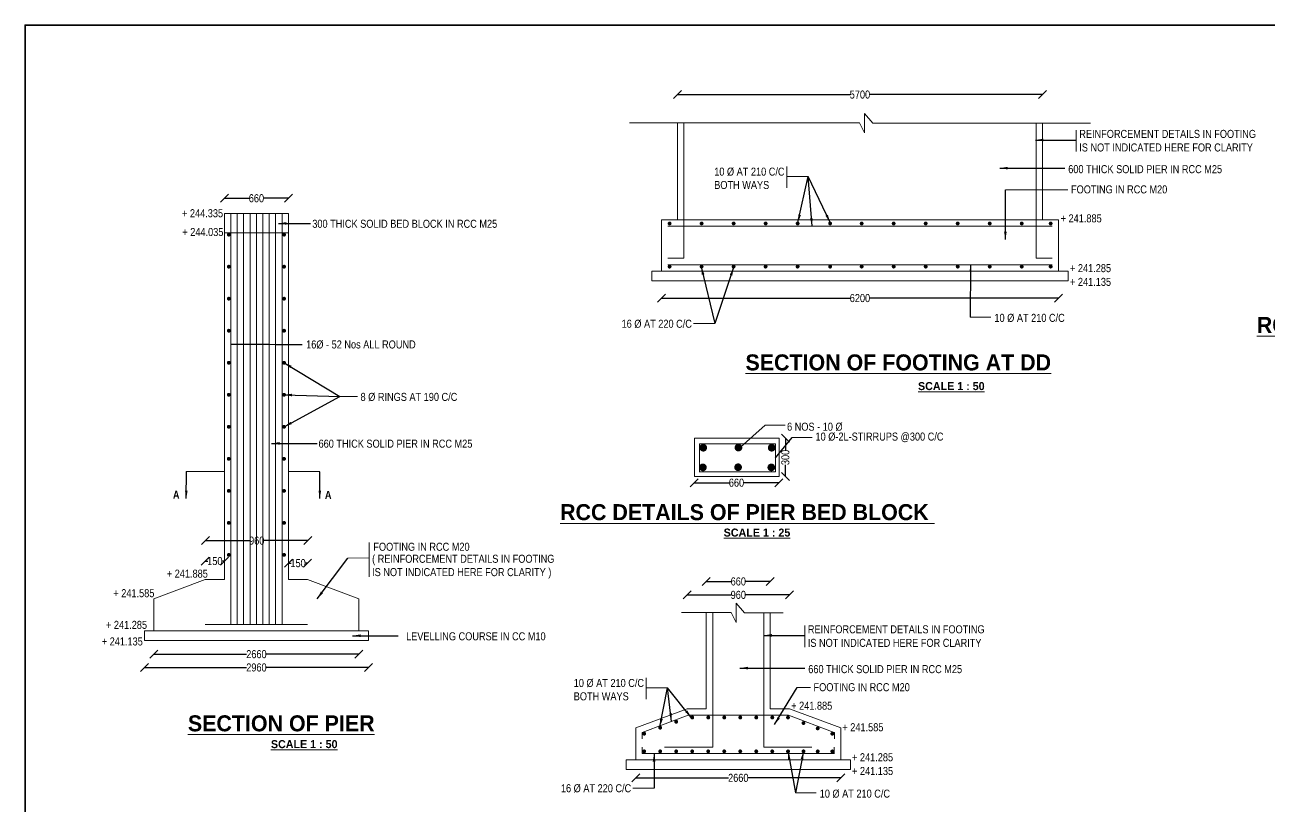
# Model space of a CAD drawing. Header units: millimetres. Extents: x 524327 to 595069, y -38330 to 9243.
# Drawn here: x 524327 to 563194, y -15151 to 9243 of the extents above; entities that cross this region are included whole.
import ezdxf
from ezdxf.enums import TextEntityAlignment as Align

# ---------------------------------------------------------------- set-up
doc = ezdxf.new("R2010")
doc.units = ezdxf.units.MM
doc.header["$LTSCALE"] = 300
doc.header["$MEASUREMENT"] = 0
doc.layers.add('MAIN', color=7, linetype='Continuous')
doc.styles.add('ARIAL NARROW', font='ARIALN.TTF', dxfattribs={"height": 250})
doc.styles.add('arn', font='ARIALN.TTF')
doc.styles.add('CITYBLUEPR', font='cityb___.ttf')
doc.dimstyles.new('STANDARD$0', dxfattribs={"dimscale": 88.888889, "dimtxt": 0.02, "dimasz": 0.02, "dimexe": 0.05, "dimexo": 0.1, "dimgap": 0.002, "dimtad": 2, "dimdec": 0, "dimzin": 1, "dimdsep": 46, "dimtxsty": 'Standard', "dimcen": 0.09, "dimadec": 0, "dimazin": 0, "dimtfac": 1, "dimtdec": 4, "dimtofl": 0, "dimtmove": 0, "dimatfit": 3, "dimfxl": 1, "dimtolj": 1, "dimtzin": 1, "dimarcsym": 0})
doc.dimstyles.new('STANDARD$7', dxfattribs={"dimtxt": 2, "dimasz": 2, "dimexe": 1.25, "dimexo": 0.625, "dimtad": 1, "dimdec": 0, "dimlfac": 0.5, "dimdsep": 46, "dimtxsty": 'ARIAL NARROW', "dimcen": 2.5, "dimdle": 0.1, "dimse1": 1, "dimse2": 1, "dimadec": 0, "dimazin": 0, "dimtfac": 1, "dimtdec": 0, "dimtmove": 0, "dimatfit": 3, "dimfxl": 1, "dimtolj": 1, "dimtzin": 0, "dimarcsym": 0})

# ---------------------------------------------------------------- blocks, each defined once
blk = doc.blocks.new('_Oblique')
at = {"color": 0, "linetype": 'ByBlock', "lineweight": -2}
blk.add_line((-0.5, -0.5), (0.5, 0.5), dxfattribs=at)
blk = doc.blocks.new('*D52')
at = {"layer": 'Defpoints', "color": 0, "lineweight": 9, "transparency": 16777216}
for p in [(530559, 3526), (532559, 3828), (532559, 3526)]:
    blk.add_point(p, dxfattribs=at)
at = {"layer": 'MAIN', "color": 0, "lineweight": -2, "transparency": 16777216}
for p, q in [((530559, 3828), (531332, 3828)), ((532559, 3828), (531786, 3828))]:
    blk.add_line(p, q, dxfattribs=at)
at = {"layer": 'MAIN', "color": 0, "lineweight": -2, "transparency": 16777216, "xscale": 250, "yscale": 250, "zscale": 250, "rotation": 180}
blk.add_blockref('_Oblique', (530559, 3828), dxfattribs=at)
at = {"layer": 'MAIN', "color": 0, "lineweight": -2, "transparency": 16777216, "xscale": 250, "yscale": 250, "zscale": 250}
blk.add_blockref('_Oblique', (532559, 3828), dxfattribs=at)
at = {"layer": 'MAIN', "color": 0, "lineweight": 9, "transparency": 16777216, "insert": (531559, 3828), "char_height": 250, "attachment_point": 5, "style": 'ARIAL NARROW'}
blk.add_mtext('\\A1;660', dxfattribs=at)
blk = doc.blocks.new('*D53')
at = {"layer": 'Defpoints', "color": 0, "lineweight": 9, "transparency": 16777216}
for p in [(533169, -6862), (529969, -7017), (533169, -7017)]:
    blk.add_point(p, dxfattribs=at)
at = {"layer": 'MAIN', "color": 0, "lineweight": -2, "transparency": 16777216}
for p, q in [((529969, -6862), (531343, -6862)), ((533169, -6862), (531795, -6862))]:
    blk.add_line(p, q, dxfattribs=at)
at = {"layer": 'MAIN', "color": 0, "lineweight": -2, "transparency": 16777216, "xscale": 250, "yscale": 250, "zscale": 250, "rotation": 180}
blk.add_blockref('_Oblique', (529969, -6862), dxfattribs=at)
at = {"layer": 'MAIN', "color": 0, "lineweight": -2, "transparency": 16777216, "xscale": 250, "yscale": 250, "zscale": 250}
blk.add_blockref('_Oblique', (533169, -6862), dxfattribs=at)
at = {"layer": 'MAIN', "color": 0, "lineweight": 9, "transparency": 16777216, "insert": (531569, -6862), "char_height": 250, "attachment_point": 5, "style": 'ARIAL NARROW'}
blk.add_mtext('\\A1;960', dxfattribs=at)
blk = doc.blocks.new('*D54')
at = {"layer": 'Defpoints', "color": 0, "lineweight": 9, "transparency": 16777216}
for p in [(533160, -7566), (532560, -7919), (533160, -7919)]:
    blk.add_point(p, dxfattribs=at)
at = {"layer": 'MAIN', "color": 0, "lineweight": -2, "transparency": 16777216}
for p, q in [((532560, -7566), (532643, -7566)), ((533160, -7566), (533076, -7566))]:
    blk.add_line(p, q, dxfattribs=at)
at = {"layer": 'MAIN', "color": 0, "lineweight": -2, "transparency": 16777216, "xscale": 250, "yscale": 250, "zscale": 250, "rotation": 180}
blk.add_blockref('_Oblique', (532560, -7566), dxfattribs=at)
at = {"layer": 'MAIN', "color": 0, "lineweight": -2, "transparency": 16777216, "xscale": 250, "yscale": 250, "zscale": 250}
blk.add_blockref('_Oblique', (533160, -7566), dxfattribs=at)
at = {"layer": 'MAIN', "color": 0, "lineweight": 9, "transparency": 16777216, "insert": (532860, -7566), "char_height": 250, "attachment_point": 5, "style": 'ARIAL NARROW'}
blk.add_mtext('\\A1;150', dxfattribs=at)
blk = doc.blocks.new('*D55')
at = {"layer": 'Defpoints', "color": 0, "lineweight": 9, "transparency": 16777216}
for p in [(530560, -7501), (529960, -7897), (530560, -7897)]:
    blk.add_point(p, dxfattribs=at)
at = {"layer": 'MAIN', "color": 0, "lineweight": -2, "transparency": 16777216}
for p, q in [((529960, -7501), (530043, -7501)), ((530560, -7501), (530476, -7501))]:
    blk.add_line(p, q, dxfattribs=at)
at = {"layer": 'MAIN', "color": 0, "lineweight": -2, "transparency": 16777216, "xscale": 250, "yscale": 250, "zscale": 250, "rotation": 180}
blk.add_blockref('_Oblique', (529960, -7501), dxfattribs=at)
at = {"layer": 'MAIN', "color": 0, "lineweight": -2, "transparency": 16777216, "xscale": 250, "yscale": 250, "zscale": 250}
blk.add_blockref('_Oblique', (530560, -7501), dxfattribs=at)
at = {"layer": 'MAIN', "color": 0, "lineweight": 9, "transparency": 16777216, "insert": (530260, -7501), "char_height": 250, "attachment_point": 5, "style": 'ARIAL NARROW'}
blk.add_mtext('\\A1;150', dxfattribs=at)
blk = doc.blocks.new('*D81')
at = {"layer": 'Defpoints', "color": 0, "lineweight": 9, "transparency": 16777216}
for p in [(528360, -9678), (534760, -9678), (534760, -10408)]:
    blk.add_point(p, dxfattribs=at)
at = {"layer": 'MAIN', "color": 0, "lineweight": -2, "transparency": 16777216}
for p, q in [((528360, -10408), (531252, -10408)), ((534760, -10408), (531867, -10408))]:
    blk.add_line(p, q, dxfattribs=at)
at = {"layer": 'MAIN', "color": 0, "lineweight": -2, "transparency": 16777216, "xscale": 250, "yscale": 250, "zscale": 250, "rotation": 180}
blk.add_blockref('_Oblique', (528360, -10408), dxfattribs=at)
at = {"layer": 'MAIN', "color": 0, "lineweight": -2, "transparency": 16777216, "xscale": 250, "yscale": 250, "zscale": 250}
blk.add_blockref('_Oblique', (534760, -10408), dxfattribs=at)
at = {"layer": 'MAIN', "color": 0, "lineweight": 9, "transparency": 16777216, "insert": (531560, -10408), "char_height": 250, "attachment_point": 5, "style": 'ARIAL NARROW'}
blk.add_mtext('\\A1;2660', dxfattribs=at)
blk = doc.blocks.new('*D82')
at = {"layer": 'Defpoints', "color": 0, "lineweight": 9, "transparency": 16777216}
for p in [(528060, -9978), (535060, -9978), (535060, -10823)]:
    blk.add_point(p, dxfattribs=at)
at = {"layer": 'MAIN', "color": 0, "lineweight": -2, "transparency": 16777216}
for p, q in [((528060, -10823), (531252, -10823)), ((535060, -10823), (531867, -10823))]:
    blk.add_line(p, q, dxfattribs=at)
at = {"layer": 'MAIN', "color": 0, "lineweight": -2, "transparency": 16777216, "xscale": 250, "yscale": 250, "zscale": 250, "rotation": 180}
blk.add_blockref('_Oblique', (528060, -10823), dxfattribs=at)
at = {"layer": 'MAIN', "color": 0, "lineweight": -2, "transparency": 16777216, "xscale": 250, "yscale": 250, "zscale": 250}
blk.add_blockref('_Oblique', (535060, -10823), dxfattribs=at)
at = {"layer": 'MAIN', "color": 0, "lineweight": 9, "transparency": 16777216, "insert": (531560, -10823), "char_height": 250, "attachment_point": 5, "style": 'ARIAL NARROW'}
blk.add_mtext('\\A1;2960', dxfattribs=at)
blk = doc.blocks.new('*D83')
at = {"layer": 'Defpoints', "color": 0, "lineweight": 9, "transparency": 16777216}
for p in [(547612, -8137), (545612, -12110), (547612, -12110)]:
    blk.add_point(p, dxfattribs=at)
at = {"layer": 'MAIN', "color": 0, "lineweight": -2, "transparency": 16777216}
for p, q in [((545612, -8137), (546385, -8137)), ((547612, -8137), (546839, -8137))]:
    blk.add_line(p, q, dxfattribs=at)
at = {"layer": 'MAIN', "color": 0, "lineweight": -2, "transparency": 16777216, "xscale": 250, "yscale": 250, "zscale": 250, "rotation": 180}
blk.add_blockref('_Oblique', (545612, -8137), dxfattribs=at)
at = {"layer": 'MAIN', "color": 0, "lineweight": -2, "transparency": 16777216, "xscale": 250, "yscale": 250, "zscale": 250}
blk.add_blockref('_Oblique', (547612, -8137), dxfattribs=at)
at = {"layer": 'MAIN', "color": 0, "lineweight": 9, "transparency": 16777216, "insert": (546612, -8137), "char_height": 250, "attachment_point": 5, "style": 'ARIAL NARROW'}
blk.add_mtext('\\A1;660', dxfattribs=at)
blk = doc.blocks.new('*D84')
at = {"layer": 'Defpoints', "color": 0, "lineweight": 9, "transparency": 16777216}
for p in [(548212, -8556), (545012, -12110), (548212, -12110)]:
    blk.add_point(p, dxfattribs=at)
at = {"layer": 'MAIN', "color": 0, "lineweight": -2, "transparency": 16777216}
for p, q in [((545012, -8556), (546386, -8556)), ((548212, -8556), (546838, -8556))]:
    blk.add_line(p, q, dxfattribs=at)
at = {"layer": 'MAIN', "color": 0, "lineweight": -2, "transparency": 16777216, "xscale": 250, "yscale": 250, "zscale": 250, "rotation": 180}
blk.add_blockref('_Oblique', (545012, -8556), dxfattribs=at)
at = {"layer": 'MAIN', "color": 0, "lineweight": -2, "transparency": 16777216, "xscale": 250, "yscale": 250, "zscale": 250}
blk.add_blockref('_Oblique', (548212, -8556), dxfattribs=at)
at = {"layer": 'MAIN', "color": 0, "lineweight": 9, "transparency": 16777216, "insert": (546612, -8556), "char_height": 250, "attachment_point": 5, "style": 'ARIAL NARROW'}
blk.add_mtext('\\A1;960', dxfattribs=at)
blk = doc.blocks.new('*D85')
at = {"layer": 'Defpoints', "color": 0, "lineweight": 9, "transparency": 16777216}
for p in [(543412, -13710), (549812, -13710), (549812, -14269)]:
    blk.add_point(p, dxfattribs=at)
at = {"layer": 'MAIN', "color": 0, "lineweight": -2, "transparency": 16777216}
for p, q in [((543412, -14269), (546304, -14269)), ((549812, -14269), (546920, -14269))]:
    blk.add_line(p, q, dxfattribs=at)
at = {"layer": 'MAIN', "color": 0, "lineweight": -2, "transparency": 16777216, "xscale": 250, "yscale": 250, "zscale": 250, "rotation": 180}
blk.add_blockref('_Oblique', (543412, -14269), dxfattribs=at)
at = {"layer": 'MAIN', "color": 0, "lineweight": -2, "transparency": 16777216, "xscale": 250, "yscale": 250, "zscale": 250}
blk.add_blockref('_Oblique', (549812, -14269), dxfattribs=at)
at = {"layer": 'MAIN', "color": 0, "lineweight": 9, "transparency": 16777216, "insert": (546612, -14269), "char_height": 250, "attachment_point": 5, "style": 'ARIAL NARROW'}
blk.add_mtext('\\A1;2660', dxfattribs=at)
blk = doc.blocks.new('*D86')
at = {"layer": 'Defpoints', "color": 0, "lineweight": 9, "transparency": 16777216}
for p in [(556112, 7066), (544713, 6181), (556112, 6172)]:
    blk.add_point(p, dxfattribs=at)
at = {"layer": 'MAIN', "color": 0, "lineweight": -2, "transparency": 16777216}
for p, q in [((544713, 7066), (550107, 7066)), ((556112, 7066), (550718, 7066))]:
    blk.add_line(p, q, dxfattribs=at)
at = {"layer": 'MAIN', "color": 0, "lineweight": -2, "transparency": 16777216, "xscale": 250, "yscale": 250, "zscale": 250, "rotation": 180}
blk.add_blockref('_Oblique', (544713, 7066), dxfattribs=at)
at = {"layer": 'MAIN', "color": 0, "lineweight": -2, "transparency": 16777216, "xscale": 250, "yscale": 250, "zscale": 250}
blk.add_blockref('_Oblique', (556112, 7066), dxfattribs=at)
at = {"layer": 'MAIN', "color": 0, "lineweight": 9, "transparency": 16777216, "insert": (550412, 7066), "char_height": 250, "attachment_point": 5, "style": 'ARIAL NARROW'}
blk.add_mtext('\\A1;5700', dxfattribs=at)
blk = doc.blocks.new('*D87')
at = {"layer": 'Defpoints', "color": 0, "lineweight": 9, "transparency": 16777216}
for p in [(544212, 1555), (556612, 1555), (556612, 711)]:
    blk.add_point(p, dxfattribs=at)
at = {"layer": 'MAIN', "color": 0, "lineweight": -2, "transparency": 16777216}
for p, q in [((544212, 711), (550106, 711)), ((556612, 711), (550719, 711))]:
    blk.add_line(p, q, dxfattribs=at)
at = {"layer": 'MAIN', "color": 0, "lineweight": -2, "transparency": 16777216, "xscale": 250, "yscale": 250, "zscale": 250, "rotation": 180}
blk.add_blockref('_Oblique', (544212, 711), dxfattribs=at)
at = {"layer": 'MAIN', "color": 0, "lineweight": -2, "transparency": 16777216, "xscale": 250, "yscale": 250, "zscale": 250}
blk.add_blockref('_Oblique', (556612, 711), dxfattribs=at)
at = {"layer": 'MAIN', "color": 0, "lineweight": 9, "transparency": 16777216, "insert": (550412, 711), "char_height": 250, "attachment_point": 5, "style": 'ARIAL NARROW'}
blk.add_mtext('\\A1;6200', dxfattribs=at)
blk = doc.blocks.new('*D90')
at = {"layer": 'Defpoints', "color": 0, "lineweight": 9, "transparency": 16777216}
for p in [(545235, -5054), (547875, -5054), (547875, -5054)]:
    blk.add_point(p, dxfattribs=at)
at = {"layer": 'MAIN', "color": 0, "lineweight": -2, "transparency": 16777216}
for p, q in [((545235, -5054), (546328, -5054)), ((547875, -5054), (546782, -5054))]:
    blk.add_line(p, q, dxfattribs=at)
at = {"layer": 'MAIN', "color": 0, "lineweight": -2, "transparency": 16777216, "xscale": 250, "yscale": 250, "zscale": 250, "rotation": 180}
blk.add_blockref('_Oblique', (545235, -5054), dxfattribs=at)
at = {"layer": 'MAIN', "color": 0, "lineweight": -2, "transparency": 16777216, "xscale": 250, "yscale": 250, "zscale": 250}
blk.add_blockref('_Oblique', (547875, -5054), dxfattribs=at)
at = {"layer": 'MAIN', "color": 0, "lineweight": 9, "transparency": 16777216, "insert": (546555, -5054), "char_height": 250, "attachment_point": 5, "style": 'ARIAL NARROW'}
blk.add_mtext('\\A1;660', dxfattribs=at)
blk = doc.blocks.new('*D91')
at = {"layer": 'Defpoints', "color": 0, "lineweight": 9, "transparency": 16777216}
for p in [(547885, -3664), (548083, -3664), (547885, -4864)]:
    blk.add_point(p, dxfattribs=at)
at = {"layer": 'MAIN', "color": 0, "lineweight": -2, "transparency": 16777216}
for p, q in [((548083, -3664), (548083, -4038)), ((548083, -4864), (548083, -4490))]:
    blk.add_line(p, q, dxfattribs=at)
at = {"layer": 'MAIN', "color": 0, "lineweight": -2, "transparency": 16777216, "xscale": 250, "yscale": 250, "zscale": 250}
for p, rotation in [((548083, -3664), 90), ((548083, -4864), 270)]:
    blk.add_blockref('_Oblique', p, dxfattribs=dict(at, rotation=rotation))
at = {"layer": 'MAIN', "color": 0, "lineweight": 9, "transparency": 16777216, "insert": (548083, -4264), "char_height": 250, "attachment_point": 5, "rotation": 90, "style": 'ARIAL NARROW'}
blk.add_mtext('\\A1;300', dxfattribs=at)

msp = doc.modelspace()

# ---------------------------------------------------------------- linework, layer by layer
at = {"color": 0, "linetype": 'ByBlock', "lineweight": 9}
for points in [[(524326.8, 9242.5), (595068.7, 9242.5), (595068.7, -38329.6), (524326.8, -38329.6)], [(524346.8, 9222.5), (595048.7, 9222.5), (595048.7, -38309.6), (524346.8, -38309.6)]]:
    msp.add_lwpolyline(points, close=True, dxfattribs=at)
at = {"layer": 'MAIN', "color": 0, "lineweight": 9}
for p, q in [((524346.8, 9222.5), (595048.7, 9222.5)), ((524346.8, 9222.5), (524346.8, -38309.6)), ((550558.1, 5874.1), (550558.1, 6471.8)), ((550558.1, 6471.8), (550814.6, 6172.9)), ((543212.7, 6181), (550401.4, 6181)), ((544712.2, 6180.5), (544712.7, 6181)), ((544712.2, 3155.5), (544712.2, 6180.5)), ((544912.2, 1955.5), (544912.2, 6159.5)), ((550401.4, 6181), (550558.1, 5874.1)), ((550814.6, 6172.9), (557611.7, 6172.9)), ((555912.2, 1955.5), (555912.2, 6159.5)), ((556112.2, 6172.4), (556111.7, 6172.9)), ((556112.2, 3155.5), (556112.2, 6172.4)), ((557166.8, 5957.5), (557166.8, 5285)), ((548125.7, 4823.3), (548125.7, 4150.8)), ((548791.3, 4513.7), (548125.7, 4513.7)), ((554955.2, 4093.4), (556907.7, 4093.5)), ((530559.6, -7077.7), (530559.3, 3354.3)), ((530559.3, 3354.3), (532559.3, 3354.3)), ((530759.6, -7077.7), (530759.3, 3354.3)), ((530959.7, -9477.7), (530959.3, 3354.3)), ((531159.7, -9477.7), (531159.3, 3354.3)), ((531359.7, -9477.7), (531359.3, 3354.3)), ((531559.7, -9477.7), (531559.3, 3354.3)), ((531759.7, -9477.7), (531759.3, 3354.3)), ((531959.7, -9477.7), (531959.3, 3354.3)), ((532159.7, -9477.7), (532159.3, 3354.3)), ((532367.8, -9477.7), (532367.3, 3354.3)), ((532559.6, -7077.7), (532559.3, 3354.3)), ((544212.2, 3155.5), (556612.2, 3155.5)), ((544212.2, 1555.5), (544212.2, 3155.5)), ((556612.2, 1555.5), (556612.2, 3155.5)), ((532559.3, 2754.3), (530559.3, 2754.3)), ((544412.2, 2955.5), (556412.2, 2955.5)), ((544412.2, 1955.5), (544912.2, 1955.5)), ((555912.2, 1955.5), (556412.2, 1955.5)), ((543912.2, 1555.5), (556912.2, 1555.5)), ((543912.2, 1255.5), (543912.2, 1555.5)), ((544412.2, 1755.5), (556412.2, 1755.5)), ((556912.2, 1555.5), (556912.2, 1255.5)), ((556912.2, 1255.5), (543912.2, 1255.5)), ((553859.2, 116), (554501.5, 116)), ((545877.7, -85.7), (545212.1, -85.7)), ((534162.1, -2366.1), (534718.7, -2366.1)), ((547453.3, -3255.1), (548072.3, -3255)), ((547884.9, -3664.2), (545244.9, -3664.2)), ((545244.9, -3664.2), (545244.9, -4864.2)), ((545398.4, -3838.2), (545397.4, -3839.2)), ((545397.4, -4715.6), (545397.4, -3839.2)), ((547769.9, -3838.2), (545398.4, -3838.2)), ((547769.9, -4715.6), (547769.9, -3838.2)), ((547884.9, -4864.2), (547884.9, -3664.2)), ((548298.1, -3642.8), (548917.1, -3642.8)), ((530559.6, -4707.9), (529369.3, -4707.9)), ((533542.6, -4708), (532559.6, -4708)), ((545244.9, -4864.2), (547884.9, -4864.2)), ((545386.4, -4715.6), (545385.4, -4714.6)), ((547769.9, -4715.6), (545386.4, -4715.6)), ((547771.9, -4715.6), (547772.9, -4714.6)), ((535080.8, -6920.5), (535080.8, -7988.7)), ((530559.6, -7077.7), (530559.6, -8077.7)), ((530759.6, -7077.7), (530759.6, -9477.7)), ((532559.6, -7077.7), (532559.6, -8077.7)), ((534413.1, -7404.7), (535080.8, -7401)), ((529959.6, -8077.7), (528359.6, -8677.7)), ((530559.6, -8077.7), (529959.6, -8077.7)), ((532559.6, -8077.7), (533159.6, -8077.7)), ((534759.6, -8677.7), (533159.6, -8077.7)), ((528359.6, -8677.7), (528359.6, -9677.7)), ((534759.6, -9677.7), (534759.6, -8677.7)), ((546545.2, -9416.9), (546545.2, -8819.1)), ((546545.2, -8819.1), (546801.7, -9118)), ((544835.6, -9110), (546388.5, -9110)), ((545612, -9110), (545612, -12110)), ((545812, -9110), (545812, -13310)), ((546388.5, -9110), (546545.2, -9416.9)), ((546801.7, -9118), (548012.7, -9118)), ((547412, -9110), (547412, -13310)), ((547612, -9110), (547612, -12110)), ((528359.6, -9677.7), (528059.6, -9677.7)), ((528059.6, -9677.7), (528059.6, -9977.7)), ((528359.6, -9677.7), (534759.6, -9677.7)), ((529959.6, -9477.7), (533159.6, -9477.7)), ((535059.6, -9677.7), (534759.6, -9677.7)), ((535059.6, -9977.7), (535059.6, -9677.7)), ((548687.9, -9511.4), (548687.9, -10183.9)), ((528059.6, -9977.7), (535059.6, -9977.7)), ((543736.8, -11143.6), (543736.8, -11816.1)), ((547612, -11110), (547612, -12110)), ((544402.4, -11453.3), (543736.8, -11453.3)), ((548448, -11450.4), (548864.8, -11450.4)), ((545012, -12110), (543412, -12710)), ((545048.2, -12310), (543612.4, -12848.4)), ((545612, -12110), (545012, -12110)), ((547612, -12310), (545048.4, -12310)), ((547612, -12110), (548212, -12110)), ((547612, -12310), (548175.7, -12310)), ((549611.7, -12848.4), (548175.9, -12310)), ((549812, -12710), (548212, -12110)), ((543412, -12710), (543412, -13710)), ((549812, -13710), (549812, -12710)), ((543612, -12848.9), (543612, -13048.9)), ((549612, -12848.9), (549612, -13048.9)), ((543612.5, -13510), (543612.5, -13310)), ((543612.5, -13510), (549611.5, -13510)), ((545812, -13310), (544312, -13310)), ((547412, -13310), (548912, -13310)), ((549611.5, -13510), (549611.5, -13310)), ((543412, -13710), (543112, -13710)), ((543112, -13710), (543112, -14010)), ((543412, -13710), (549812, -13710)), ((550112, -13710), (549812, -13710)), ((550112, -14010), (550112, -13710)), ((543112, -14010), (550112, -14010)), ((543982.3, -14590.4), (543316.7, -14590.4)), ((548401.4, -14740.1), (549043.8, -14740.1))]:
    msp.add_line(p, q, dxfattribs=at)
for points, const_width in [([(530665.8, 2692.7, -1), (530725.8, 2692.7, -1)], 60), ([(532453.5, 2692.7, 1), (532393.5, 2692.7, 1)], 60), ([(544435.9, 3042.3, -1), (544495.9, 3042.3, -1)], 60), ([(545435.9, 3042.3, -1), (545495.9, 3042.3, -1)], 60), ([(546435.9, 3042.3, -1), (546495.9, 3042.3, -1)], 60), ([(547435.9, 3042.3, -1), (547495.9, 3042.3, -1)], 60), ([(548435.9, 3042.3, -1), (548495.9, 3042.3, -1)], 60), ([(549450.4, 3042.3, -1), (549510.4, 3042.3, -1)], 60), ([(550435.9, 3042.3, -1), (550495.9, 3042.3, -1)], 60), ([(551435.9, 3042.3, -1), (551495.9, 3042.3, -1)], 60), ([(552435.9, 3042.3, -1), (552495.9, 3042.3, -1)], 60), ([(553435.9, 3042.3, -1), (553495.9, 3042.3, -1)], 60), ([(554435.9, 3042.3, -1), (554495.9, 3042.3, -1)], 60), ([(555435.9, 3042.3, -1), (555495.9, 3042.3, -1)], 60), ([(556339.9, 3042.3, -1), (556399.9, 3042.3, -1)], 60), ([(530665.8, 1692.7, -1), (530725.8, 1692.7, -1)], 60), ([(532453.5, 1692.7, 1), (532393.5, 1692.7, 1)], 60), ([(544435.9, 1694.3, -1), (544495.9, 1694.3, -1)], 60), ([(545435.9, 1694.3, -1), (545495.9, 1694.3, -1)], 60), ([(546435.9, 1694.3, -1), (546495.9, 1694.3, -1)], 60), ([(547435.9, 1694.3, -1), (547495.9, 1694.3, -1)], 60), ([(548435.9, 1694.3, -1), (548495.9, 1694.3, -1)], 60), ([(549450.4, 1694.3, -1), (549510.4, 1694.3, -1)], 60), ([(550435.9, 1694.3, -1), (550495.9, 1694.3, -1)], 60), ([(551435.9, 1694.3, -1), (551495.9, 1694.3, -1)], 60), ([(552435.9, 1694.3, -1), (552495.9, 1694.3, -1)], 60), ([(553435.9, 1694.3, -1), (553495.9, 1694.3, -1)], 60), ([(554435.9, 1694.3, -1), (554495.9, 1694.3, -1)], 60), ([(555435.9, 1694.3, -1), (555495.9, 1694.3, -1)], 60), ([(556339.9, 1694.3, -1), (556399.9, 1694.3, -1)], 60), ([(530665.8, 692.7, -1), (530725.8, 692.7, -1)], 60), ([(532453.5, 692.7, 1), (532393.5, 692.7, 1)], 60), ([(530665.8, -307.3, -1), (530725.8, -307.3, -1)], 60), ([(532453.5, -307.3, 1), (532393.5, -307.3, 1)], 60), ([(530665.8, -1307.3, -1), (530725.8, -1307.3, -1)], 60), ([(532453.5, -1307.3, 1), (532393.5, -1307.3, 1)], 60), ([(530665.8, -2307.3, -1), (530725.8, -2307.3, -1)], 60), ([(532453.5, -2307.3, 1), (532393.5, -2307.3, 1)], 60), ([(530665.8, -3307.3, -1), (530725.8, -3307.3, -1)], 60), ([(532453.5, -3307.3, 1), (532393.5, -3307.3, 1)], 60), ([(545457.6, -3960.4, -1), (545577.6, -3960.4, -1)], 120), ([(546557.1, -3955.9, -1), (546677.1, -3955.9, -1)], 120), ([(547595.1, -3960.4, -1), (547715.1, -3960.4, -1)], 120), ([(530665.8, -4307.3, -1), (530725.8, -4307.3, -1)], 60), ([(532453.5, -4307.3, 1), (532393.5, -4307.3, 1)], 60), ([(545445.6, -4574.4, -1), (545565.6, -4574.4, -1)], 120), ([(546545.1, -4569.9, -1), (546665.1, -4569.9, -1)], 120), ([(547583.1, -4574.4, -1), (547703.1, -4574.4, -1)], 120), ([(530665.8, -5307.3, -1), (530725.8, -5307.3, -1)], 60), ([(532453.5, -5307.3, 1), (532393.5, -5307.3, 1)], 60), ([(530665.8, -6307.3, -1), (530725.8, -6307.3, -1)], 60), ([(532453.5, -6307.3, 1), (532393.5, -6307.3, 1)], 60), ([(530665.8, -7307.3, -1), (530725.8, -7307.3, -1)], 60), ([(532453.5, -7307.3, 1), (532393.5, -7307.3, 1)], 60), ([(545143.5, -12384.2, -1), (545203.5, -12384.2, -1)], 60), ([(545643.5, -12384.2, -1), (545703.5, -12384.2, -1)], 60), ([(546143.5, -12384.2, -1), (546203.5, -12384.2, -1)], 60), ([(546643.5, -12384.2, -1), (546703.5, -12384.2, -1)], 60), ([(547143.5, -12384.2, -1), (547203.5, -12384.2, -1)], 60), ([(547643.5, -12384.2, -1), (547703.5, -12384.2, -1)], 60), ([(548135, -12384.2, -1), (548195, -12384.2, -1)], 60), ([(544143.5, -12702.2, -1), (544203.5, -12702.2, -1)], 60), ([(544643.5, -12517.2, -1), (544703.5, -12517.2, -1)], 60), ([(548618, -12558.7, -1), (548678, -12558.7, -1)], 60), ([(549062.5, -12723.2, -1), (549122.5, -12723.2, -1)], 60), ([(543643.5, -12889.7, -1), (543703.5, -12889.7, -1)], 60), ([(549519.5, -12891.2, -1), (549579.5, -12891.2, -1)], 60), ([(543643.5, -13441.7, -1), (543703.5, -13441.7, -1)], 60), ([(544143.5, -13441.7, -1), (544203.5, -13441.7, -1)], 60), ([(544643.5, -13441.7, -1), (544703.5, -13441.7, -1)], 60), ([(545143.5, -13441.7, -1), (545203.5, -13441.7, -1)], 60), ([(545643.5, -13441.7, -1), (545703.5, -13441.7, -1)], 60), ([(546143.5, -13441.7, -1), (546203.5, -13441.7, -1)], 60), ([(546643.5, -13441.7, -1), (546703.5, -13441.7, -1)], 60), ([(547143.5, -13441.7, -1), (547203.5, -13441.7, -1)], 60), ([(547643.5, -13441.7, -1), (547703.5, -13441.7, -1)], 60), ([(548135, -13441.7, -1), (548195, -13441.7, -1)], 60), ([(548618, -13441.7, -1), (548678, -13441.7, -1)], 60), ([(549062.5, -13441.7, -1), (549122.5, -13441.7, -1)], 60), ([(549519.5, -13441.7, -1), (549579.5, -13441.7, -1)], 60)]:
    msp.add_lwpolyline(points, format="xyb", close=True, dxfattribs=dict(at, const_width=const_width))
for centre, start, end in [((545048.4, -12310.5), 90, 110.55605), ((548175.7, -12310.5), 69.44395, 90), ((543612.5, -12848.9), 110.55605, 180), ((549611.5, -12848.9), 0, 69.44395), ((543612.5, -13509.5), 180, 270), ((549611.5, -13509.5), 270, 0)]:
    msp.add_arc(centre, 0.5, start, end, dxfattribs=at)

# ---------------------------------------------------------------- texts
for s, height, style, p in [('REINFORCEMENT DETAILS IN FOOTING', 250, 'ARIAL NARROW', (557264, 5713.4)), ('+ 244.335', 250, 'ARIAL NARROW', (529235.8, 3236.1)), ('+ 241.885', 250, 'ARIAL NARROW', (556681.1, 3076.4)), ('+ 244.035', 250, 'ARIAL NARROW', (529245.3, 2650.5)), ('+ 241.285', 250, 'ARIAL NARROW', (556973.6, 1522.1)), ('+ 241.135', 250, 'ARIAL NARROW', (556974.2, 1093.5)), ('%%USECTION OF FOOTING AT DD', 500, 'CITYBLUEPR', (546836.2, -1545.9)), ('%%USCALE 1 : 50', 250, 'CITYBLUEPR', (552225.7, -2161.1)), ('+ 241.885', 250, 'ARIAL NARROW', (528759.6, -8017.1)), ('+ 241.585', 250, 'ARIAL NARROW', (527090.3, -8627.2)), ('+ 241.285', 250, 'ARIAL NARROW', (526860.3, -9616.6)), ('REINFORCEMENT DETAILS IN FOOTING', 250, 'ARIAL NARROW', (548785.1, -9755.5)), ('+ 241.135', 250, 'ARIAL NARROW', (526727.9, -10133.7)), ('+ 241.885', 250, 'ARIAL NARROW', (548264.7, -12141)), ('%%USECTION OF PIER', 500, 'CITYBLUEPR', (529418.4, -12816.5)), ('+ 241.585', 250, 'ARIAL NARROW', (549862.6, -12813.4)), ('%%USCALE 1 : 50', 250, 'CITYBLUEPR', (532012, -13341)), ('+ 241.285', 250, 'ARIAL NARROW', (550164.7, -13750.8)), ('+ 241.135', 250, 'ARIAL NARROW', (550165.3, -14179.4))]:
    msp.add_text(s, height=height, dxfattribs=dict(at, style=style)).set_placement(p)
at = {"layer": 'MAIN', "color": 0, "lineweight": 9, "style": 'CITYBLUEPR'}
for s, height, p in [('%%URCC DETAILS OF ABUTMENT BED BLOCK ', 500, (569754.4, -376.4)), ('%%URCC DETAILS OF PIER BED BLOCK ', 500, (546895.3, -6222.2)), ('%%USCALE 1 : 25', 250, (547195.6, -6734.6))]:
    msp.add_text(s, height=height, dxfattribs=at).set_placement(p, align=Align.CENTER)
at = {"layer": 'MAIN', "color": 0, "lineweight": 9, "char_height": 250, "attachment_point": 7, "style": 'ARIAL NARROW'}
for s, insert in [(' IS NOT INDICATED HERE FOR CLARITY', (557182.6, 5287.1)), ('10 %%C AT 210 C/C\\PBOTH WAYS', (545860.2, 4115.6)), ('600 THICK SOLID PIER IN RCC M25', (556918.6, 4608.9)), ('FOOTING IN RCC M20', (557005.9, 3977.7)), ('300 THICK SOLID BED BLOCK IN RCC M25', (533304.8, 2904.2)), ('16 %%C AT 220 C/C', (542966.3, -223.3)), ('10 %%C AT 210 C/C ', (554613.2, -39.4)), ('16%%C - 52 Nos ALL ROUND', (533112.5, -870.1)), ('8 %%C RINGS AT 190 C/C', (534811.8, -2508.2)), ('6 NOS - 10 %%C', (548135.6, -3438.6)), ('10 %%C-2L-STIRRUPS @300 C/C', (549023.6, -3788.1)), ('660 THICK SOLID PIER IN RCC M25', (533500.3, -3962.3)), ('{\\fArial Narrow|b1|i0|c0|p34;A}', (528950.9, -5554.7)), ('{\\fArial Narrow|b1|i0|c0|p34;A}', (533698.2, -5556.9)), ('FOOTING IN RCC M20', (535212.1, -7181.1)), ('( REINFORCEMENT DETAILS IN FOOTING\\PIS NOT INDICATED HERE FOR CLARITY ) ', (535173.2, -8044.7)), ('LEVELLING COURSE IN CC M10', (536234.5, -9977.5)), (' IS NOT INDICATED HERE FOR CLARITY', (548703.7, -10181.8)), ('660 THICK SOLID PIER IN RCC M25', (548797.7, -11003)), ('10 %%C AT 210 C/C\\PBOTH WAYS', (541471.3, -11851.4)), ('FOOTING IN RCC M20', (548963, -11566.3)), ('16 %%C AT 220 C/C', (541070.9, -14728.1)), ('10 %%C AT 210 C/C ', (549155.5, -14895.5))]:
    msp.add_mtext(s, dxfattribs=dict(at, insert=insert))

# ---------------------------------------------------------------- dimensions: what is measured, and where the dimension line sits
at = {"layer": 'MAIN', "color": 0, "lineweight": 9}
for base, p1, p2, text, picture, middle in [((556112.2, 7066), (544712.7, 6181), (556112.2, 6172.4), '5700', '*D86', (550412.4, 7066)), ((532559.3, 3828.3), (530559.3, 3526.3), (532559.3, 3526.3), '660', '*D52', (531559.3, 3828.3)), ((556612.2, 711.5), (544212.2, 1555.5), (556612.2, 1555.5), '6200', '*D87', (550412.2, 711.5)), ((547874.9, -5054.2), (545234.9, -5054.2), (547874.9, -5054.2), '660', '*D90', (546554.9, -5054.2)), ((533169.1, -6862.2), (529969.1, -7017.2), (533169.1, -7017.2), '960', '*D53', (531569.1, -6862.2)), ((530559.6, -7501.2), (529959.6, -7897.2), (530559.6, -7897.2), '150', '*D55', (530259.6, -7501.2)), ((533159.6, -7566.2), (532559.6, -7919.2), (533159.6, -7919.2), '150', '*D54', (532859.6, -7566.2)), ((547612, -8136.9), (545612, -12110), (547612, -12110), '660', '*D83', (546612, -8136.9)), ((548212, -8556.4), (545012, -12110), (548212, -12110), '960', '*D84', (546612, -8556.4)), ((534759.6, -10407.7), (528359.6, -9677.7), (534759.6, -9677.7), '2660', '*D81', (531559.6, -10407.7)), ((535059.6, -10823.2), (528059.6, -9977.7), (535059.6, -9977.7), '2960', '*D82', (531559.6, -10823.2)), ((549812, -14269.4), (543412, -13710), (549812, -13710), '2660', '*D85', (546612, -14269.4))]:
    dim = msp.add_linear_dim(base=base, p1=p1, p2=p2, text=text, dimstyle='STANDARD$0', override={"dimscale": 1, "dimtxt": 250, "dimasz": 250, "dimexe": 0.18, "dimexo": 0.0625, "dimgap": 0.09, "dimtad": 0, "dimzin": 0, "dimtxsty": 'ARIAL NARROW', "dimblk1": 'Oblique', "dimblk2": 'Oblique', "dimsah": 1, "dimcen": 0.0851, "dimdle": 0.1, "dimse1": 1, "dimse2": 1, "dimtdec": 0, "dimtzin": 0}, dxfattribs=at)
    dim.commit()
    dim.dimension.update_dxf_attribs({"geometry": picture, "text_midpoint": middle})
dim = msp.add_linear_dim(base=(548083.4, -3664.2), p1=(547884.9, -4864.2), p2=(547884.9, -3664.2), angle=90, text='300', dimstyle='STANDARD$0', override={"dimscale": 1, "dimtxt": 250, "dimasz": 250, "dimexe": 0.18, "dimexo": 0.0625, "dimgap": 0.09, "dimtad": 0, "dimzin": 0, "dimtxsty": 'ARIAL NARROW', "dimblk1": 'Oblique', "dimblk2": 'Oblique', "dimsah": 1, "dimcen": 0.0851, "dimdle": 0.1, "dimse1": 1, "dimse2": 1, "dimtdec": 0, "dimtzin": 0}, dxfattribs=at)
dim.commit()
dim.dimension.update_dxf_attribs({"geometry": '*D91', "text_midpoint": (548083.4, -4264.2)})

# ---------------------------------------------------------------- leaders
for points, override in [([(555891.1, 5647.8), (557166.8, 5647.8)], {"dimtxt": 300, "dimasz": 250, "dimexe": 0.18, "dimexo": 0.0625, "dimgap": 0.09, "dimtad": 0, "dimtoh": 1, "dimlfac": 1, "dimzin": 0, "dimtxsty": 'arn', "dimcen": 0.09, "dimdle": 200, "dimtdec": 4, "dimtofl": 0}), ([(554781.7, 4769.8), (556808.8, 4769.8)], {"dimtxt": 300, "dimasz": 250, "dimexe": 0.18, "dimexo": 0.0625, "dimgap": 0.09, "dimtad": 0, "dimtoh": 1, "dimlfac": 1, "dimzin": 0, "dimtxsty": 'arn', "dimcen": 0.09, "dimdle": 200, "dimtdec": 4, "dimtofl": 0}), ([(548475.8, 3070.6), (548791.3, 4513.7)], {"dimtxt": 300, "dimasz": 250, "dimexe": 0.18, "dimexo": 0.0625, "dimgap": 0.09, "dimtad": 0, "dimtoh": 1, "dimlfac": 1, "dimzin": 0, "dimtxsty": 'arn', "dimcen": 0.09, "dimdle": 200, "dimtdec": 4, "dimtofl": 0}), ([(549480.4, 3072.3), (548791.3, 4513.7)], {"dimtxt": 300, "dimasz": 250, "dimexe": 0.18, "dimexo": 0.0625, "dimgap": 0.09, "dimtad": 0, "dimtoh": 1, "dimlfac": 1, "dimzin": 0, "dimtxsty": 'arn', "dimcen": 0.09, "dimdle": 200, "dimtdec": 4, "dimtofl": 0}), ([(548915.9, 2955.5), (548791.3, 4513.7)], {"dimtxt": 300, "dimasz": 250, "dimexe": 0.18, "dimexo": 0.0625, "dimgap": 0.09, "dimtad": 0, "dimtoh": 1, "dimlfac": 1, "dimzin": 0, "dimtxsty": 'arn', "dimcen": 0.09, "dimdle": 200, "dimtdec": 4, "dimtofl": 0}), ([(554955.3, 2537.5), (554955.2, 4093.4)], {"dimtxt": 300, "dimasz": 250, "dimexe": 0.18, "dimexo": 0.0625, "dimgap": 0.09, "dimtad": 0, "dimtoh": 1, "dimlfac": 1, "dimzin": 0, "dimtxsty": 'arn', "dimcen": 0.09, "dimdle": 200, "dimtdec": 4, "dimtofl": 0}), ([(532248.1, 3043.1), (533249, 3043.1)], {"dimtxt": 300, "dimasz": 250, "dimexe": 0.18, "dimexo": 0.0625, "dimgap": 0.09, "dimtad": 0, "dimtoh": 1, "dimlfac": 1, "dimzin": 0, "dimtxsty": 'arn', "dimcen": 0.09, "dimdle": 200, "dimtdec": 4, "dimtofl": 0}), ([(545453.8, 1692.3), (545877.7, -85.7)], {"dimtxt": 300, "dimasz": 250, "dimexe": 0.18, "dimexo": 0.0625, "dimgap": 0.09, "dimtad": 0, "dimtoh": 1, "dimlfac": 1, "dimzin": 0, "dimtxsty": 'arn', "dimcen": 0.09, "dimdle": 200, "dimtdec": 4, "dimtofl": 0}), ([(546465.9, 1664.3), (545877.7, -85.7)], {"dimtxt": 300, "dimasz": 250, "dimexe": 0.18, "dimexo": 0.0625, "dimgap": 0.09, "dimtad": 0, "dimtoh": 1, "dimlfac": 1, "dimzin": 0, "dimtxsty": 'arn', "dimcen": 0.09, "dimdle": 200, "dimtdec": 4, "dimtofl": 0}), ([(553867.7, 1742.3), (553859.2, 116)], {"dimtxt": 300, "dimasz": 200, "dimexe": 0.18, "dimexo": 0.0625, "dimgap": 0.09, "dimtad": 0, "dimtoh": 1, "dimlfac": 1, "dimzin": 0, "dimtxsty": 'arn', "dimcen": 0.09, "dimdle": 200, "dimse1": 1, "dimse2": 1, "dimtdec": 4, "dimtofl": 0}), ([(530759.4, -729.5), (531159.4, -730.3)], {"dimtxt": 300, "dimasz": 100, "dimexe": 0.18, "dimexo": 0.0625, "dimgap": 0.09, "dimtad": 0, "dimtoh": 1, "dimlfac": 1, "dimzin": 0, "dimtxsty": 'arn', "dimcen": 0.09, "dimdle": 200, "dimtdec": 4, "dimtofl": 0}), ([(530959.4, -729.9), (531359.4, -730.8)], {"dimtxt": 300, "dimasz": 100, "dimexe": 0.18, "dimexo": 0.0625, "dimgap": 0.09, "dimtad": 0, "dimtoh": 1, "dimlfac": 1, "dimzin": 0, "dimtxsty": 'arn', "dimcen": 0.09, "dimdle": 200, "dimtdec": 4, "dimtofl": 0}), ([(531159.4, -730.3), (531559.4, -731.2)], {"dimtxt": 300, "dimasz": 100, "dimexe": 0.18, "dimexo": 0.0625, "dimgap": 0.09, "dimtad": 0, "dimtoh": 1, "dimlfac": 1, "dimzin": 0, "dimtxsty": 'arn', "dimcen": 0.09, "dimdle": 200, "dimtdec": 4, "dimtofl": 0}), ([(531359.4, -730.8), (531759.4, -731.6)], {"dimtxt": 300, "dimasz": 100, "dimexe": 0.18, "dimexo": 0.0625, "dimgap": 0.09, "dimtad": 0, "dimtoh": 1, "dimlfac": 1, "dimzin": 0, "dimtxsty": 'arn', "dimcen": 0.09, "dimdle": 200, "dimtdec": 4, "dimtofl": 0}), ([(531559.4, -731.2), (531959.4, -732)], {"dimtxt": 300, "dimasz": 100, "dimexe": 0.18, "dimexo": 0.0625, "dimgap": 0.09, "dimtad": 0, "dimtoh": 1, "dimlfac": 1, "dimzin": 0, "dimtxsty": 'arn', "dimcen": 0.09, "dimdle": 200, "dimtdec": 4, "dimtofl": 0}), ([(531759.4, -731.6), (532159.4, -732.4)], {"dimtxt": 300, "dimasz": 100, "dimexe": 0.18, "dimexo": 0.0625, "dimgap": 0.09, "dimtad": 0, "dimtoh": 1, "dimlfac": 1, "dimzin": 0, "dimtxsty": 'arn', "dimcen": 0.09, "dimdle": 200, "dimtdec": 4, "dimtofl": 0}), ([(531959.4, -732), (532359.4, -732.9)], {"dimtxt": 300, "dimasz": 100, "dimexe": 0.18, "dimexo": 0.0625, "dimgap": 0.09, "dimtad": 0, "dimtoh": 1, "dimlfac": 1, "dimzin": 0, "dimtxsty": 'arn', "dimcen": 0.09, "dimdle": 200, "dimtdec": 4, "dimtofl": 0}), ([(532159.4, -732.4), (532559.4, -733.3)], {"dimtxt": 300, "dimasz": 100, "dimexe": 0.18, "dimexo": 0.0625, "dimgap": 0.09, "dimtad": 0, "dimtoh": 1, "dimlfac": 1, "dimzin": 0, "dimtxsty": 'arn', "dimcen": 0.09, "dimdle": 200, "dimtdec": 4, "dimtofl": 0}), ([(532367.4, -732.9), (532984.7, -733.7)], {"dimtxt": 300, "dimasz": 100, "dimexe": 0.18, "dimexo": 0.0625, "dimgap": 0.09, "dimtad": 0, "dimtoh": 1, "dimlfac": 1, "dimzin": 0, "dimtxsty": 'arn', "dimcen": 0.09, "dimdle": 200, "dimtdec": 4, "dimtofl": 0}), ([(532423.5, -1307.3), (534163.6, -2366.1)], {"dimtxt": 300, "dimasz": 250, "dimexe": 0.18, "dimexo": 0.0625, "dimgap": 0.09, "dimtad": 0, "dimtoh": 1, "dimlfac": 1, "dimzin": 0, "dimtxsty": 'arn', "dimcen": 0.09, "dimdle": 200, "dimtdec": 4, "dimtofl": 0}), ([(532423.5, -2307.3), (534162.1, -2366.1)], {"dimtxt": 300, "dimasz": 250, "dimexe": 0.18, "dimexo": 0.0625, "dimgap": 0.09, "dimtad": 0, "dimtoh": 1, "dimlfac": 1, "dimzin": 0, "dimtxsty": 'arn', "dimcen": 0.09, "dimdle": 200, "dimtdec": 4, "dimtofl": 0}), ([(532423.5, -3307.3), (534163.6, -2366.1)], {"dimtxt": 300, "dimasz": 250, "dimexe": 0.18, "dimexo": 0.0625, "dimgap": 0.09, "dimtad": 0, "dimtoh": 1, "dimlfac": 1, "dimzin": 0, "dimtxsty": 'arn', "dimcen": 0.09, "dimdle": 200, "dimtdec": 4, "dimtofl": 0}), ([(546675.8, -3943.2), (547453.3, -3255.1)], {"dimtxt": 300, "dimasz": 100, "dimexe": 0.18, "dimexo": 0.0625, "dimgap": 0.09, "dimtad": 0, "dimtoh": 1, "dimlfac": 1, "dimzin": 0, "dimtxsty": 'arn', "dimcen": 0.09, "dimdle": 200, "dimtdec": 4, "dimtofl": 0}), ([(532031.6, -3825.5), (533461.5, -3825.5)], {"dimtxt": 300, "dimasz": 250, "dimexe": 0.18, "dimexo": 0.0625, "dimgap": 0.09, "dimtad": 0, "dimtoh": 1, "dimlfac": 1, "dimzin": 0, "dimtxsty": 'arn', "dimcen": 0.09, "dimdle": 200, "dimtdec": 4, "dimtofl": 0}), ([(547769.9, -4276.9), (548298.1, -3642.8)], {"dimtxt": 300, "dimasz": 100, "dimexe": 0.18, "dimexo": 0.0625, "dimgap": 0.09, "dimtad": 0, "dimtoh": 1, "dimlfac": 1, "dimzin": 0, "dimtxsty": 'arn', "dimcen": 0.09, "dimdle": 200, "dimtdec": 4, "dimtofl": 0}), ([(529368.2, -5548.2), (529372.9, -4708)], {"dimtxt": 300, "dimasz": 250, "dimexe": 0.18, "dimexo": 0.0625, "dimgap": 0.09, "dimtad": 0, "dimtoh": 1, "dimlfac": 1, "dimzin": 0, "dimtxsty": 'arn', "dimcen": 0.09, "dimdle": 200, "dimtdec": 4, "dimtofl": 0}), ([(533537.9, -5548.6), (533542.6, -4708.4)], {"dimtxt": 300, "dimasz": 250, "dimexe": 0.18, "dimexo": 0.0625, "dimgap": 0.09, "dimtad": 0, "dimtoh": 1, "dimlfac": 1, "dimzin": 0, "dimtxsty": 'arn', "dimcen": 0.09, "dimdle": 200, "dimtdec": 4, "dimtofl": 0}), ([(533457.8, -8675.4), (534413.1, -7404.7)], {"dimtxt": 300, "dimasz": 250, "dimexe": 0.18, "dimexo": 0.0625, "dimgap": 0.09, "dimtad": 0, "dimtoh": 1, "dimlfac": 1, "dimzin": 0, "dimtxsty": 'arn', "dimcen": 0.09, "dimdle": 200, "dimtdec": 4, "dimtofl": 0}), ([(534560.8, -9830.6), (535990.6, -9830.6)], {"dimtxt": 300, "dimasz": 250, "dimexe": 0.18, "dimexo": 0.0625, "dimgap": 0.09, "dimtad": 0, "dimtoh": 1, "dimlfac": 1, "dimzin": 0, "dimtxsty": 'arn', "dimcen": 0.09, "dimdle": 200, "dimtdec": 4, "dimtofl": 0}), ([(547412.2, -9821.1), (548687.9, -9821.1)], {"dimtxt": 300, "dimasz": 250, "dimexe": 0.18, "dimexo": 0.0625, "dimgap": 0.09, "dimtad": 0, "dimtoh": 1, "dimlfac": 1, "dimzin": 0, "dimtxsty": 'arn', "dimcen": 0.09, "dimdle": 200, "dimtdec": 4, "dimtofl": 0}), ([(546660.8, -10842.1), (548687.9, -10842.1)], {"dimtxt": 300, "dimasz": 250, "dimexe": 0.18, "dimexo": 0.0625, "dimgap": 0.09, "dimtad": 0, "dimtoh": 1, "dimlfac": 1, "dimzin": 0, "dimtxsty": 'arn', "dimcen": 0.09, "dimdle": 200, "dimtdec": 4, "dimtofl": 0}), ([(544164.4, -12673.6), (544402.4, -11453.3)], {"dimtxt": 300, "dimasz": 250, "dimexe": 0.18, "dimexo": 0.0625, "dimgap": 0.09, "dimtad": 0, "dimtoh": 1, "dimlfac": 1, "dimzin": 0, "dimtxsty": 'arn', "dimcen": 0.09, "dimdle": 200, "dimtdec": 4, "dimtofl": 0}), ([(545143.5, -12384.2), (544402.4, -11453.3)], {"dimtxt": 300, "dimasz": 250, "dimexe": 0.18, "dimexo": 0.0625, "dimgap": 0.09, "dimtad": 0, "dimtoh": 1, "dimlfac": 1, "dimzin": 0, "dimtxsty": 'arn', "dimcen": 0.09, "dimdle": 200, "dimtdec": 4, "dimtofl": 0}), ([(544527, -12505.5), (544402.4, -11453.3)], {"dimtxt": 300, "dimasz": 250, "dimexe": 0.18, "dimexo": 0.0625, "dimgap": 0.09, "dimtad": 0, "dimtoh": 1, "dimlfac": 1, "dimzin": 0, "dimtxsty": 'arn', "dimcen": 0.09, "dimdle": 200, "dimtdec": 4, "dimtofl": 0}), ([(547745.4, -12603.4), (548448, -11450.4)], {"dimtxt": 300, "dimasz": 250, "dimexe": 0.18, "dimexo": 0.0625, "dimgap": 0.09, "dimtad": 0, "dimtoh": 1, "dimlfac": 1, "dimzin": 0, "dimtxsty": 'arn', "dimcen": 0.09, "dimdle": 200, "dimtdec": 4, "dimtofl": 0}), ([(543981, -13509.5), (543982.3, -14590.4)], {"dimtxt": 300, "dimasz": 250, "dimexe": 0.18, "dimexo": 0.0625, "dimgap": 0.09, "dimtad": 0, "dimtoh": 1, "dimlfac": 1, "dimzin": 0, "dimtxsty": 'arn', "dimcen": 0.09, "dimdle": 200, "dimtdec": 4, "dimtofl": 0}), ([(548165, -13471.7), (548401.4, -14740.1)], {"dimtxt": 300, "dimasz": 250, "dimexe": 0.18, "dimexo": 0.0625, "dimgap": 0.09, "dimtad": 0, "dimtoh": 1, "dimlfac": 1, "dimzin": 0, "dimtxsty": 'arn', "dimcen": 0.09, "dimdle": 200, "dimtdec": 4, "dimtofl": 0}), ([(548648, -13441.7), (548401.4, -14740.1)], {"dimtxt": 300, "dimasz": 250, "dimexe": 0.18, "dimexo": 0.0625, "dimgap": 0.09, "dimtad": 0, "dimtoh": 1, "dimlfac": 1, "dimzin": 0, "dimtxsty": 'arn', "dimcen": 0.09, "dimdle": 200, "dimtdec": 4, "dimtofl": 0})]:
    msp.add_leader(points, dimstyle='STANDARD$7', override=override, dxfattribs=at)

doc.saveas('drawing.dxf')
